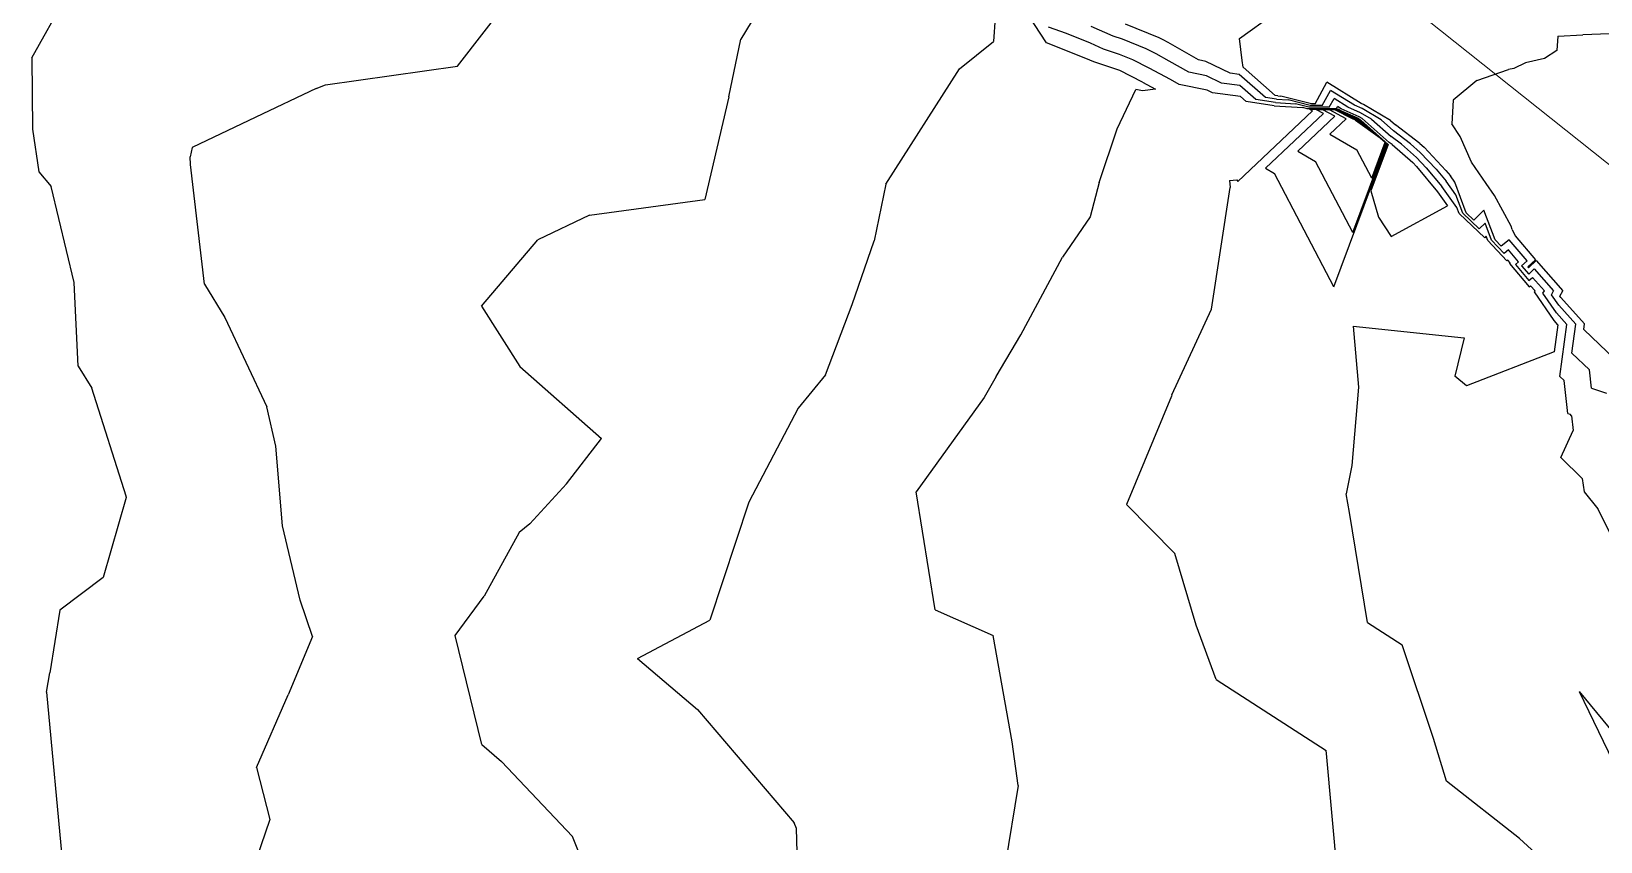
# Model space of a CAD drawing. Header units: metres. Extents: x -1120501 to 1198934, y -4928884 to 66998.
# Drawn here: x -1141.6 to -935.7, y -219.9 to -113.6 of the extents above; entities that cross this region are included whole.
import ezdxf

# ---------------------------------------------------------------- set-up
doc = ezdxf.new("R2010")
doc.units = ezdxf.units.M
doc.layers.add('CL', color=5, linetype='Continuous')
doc.layers.add('SURF2CONTOURS', color=7, linetype='Continuous', lineweight=0)

msp = doc.modelspace()

# ---------------------------------------------------------------- linework, layer by layer
at = {"color": 7, "lineweight": 0}
msp.add_circle((-684.64, 190.5), 66807.04, dxfattribs=at)
at = {"layer": 'CL', "linetype": 'Continuous', "lineweight": 0}
msp.add_lwpolyline([(-1067.58, 367.8), (-1082.93, 319.26), (-1104.11, 221.68), (-1108.39, 149.1), (-1119.85, 75.24), (-1093.53, -4.65), (-914.22, -147.32), (-825.87, -265.54), (-744.42, -314.86), (-442.72, -367.63), (-277.08, -412.37), (-43.5, -540.29), (86.31, -636.55), (247.28, -699.7), (413.51, -706.37), (555.05, -769.61), (597.29, -868.97), (635.37, -929.41), (778.63, -1023.65), (803.38, -1108.38), (824.32, -1155.97), (872.87, -1163.59)], dxfattribs=at)
at = {"layer": 'SURF2CONTOURS', "color": 2, "linetype": 'Continuous', "lineweight": -3}
for p, q in [((-1141.52, -117.07, 259.5), (-1132.8, -101.49, 259.5)), ((-1042.95, -105.45, 258.5), (-1048.49, -114.63, 258.5)), ((-1008.41, -115.14, 257.5), (-1011.56, -110.31, 257.5)), ((-999.66, -114.26, 256.5), (-1002.54, -112.98, 256.5)), ((-983.08, -114.54, 255.5), (-978.58, -111.33, 255.5)), ((-1050.1, -122.21, 258.5), (-1048.49, -114.63, 258.5)), ((-1007.39, -115.5, 257.5), (-1008.41, -115.14, 257.5)), ((-998.45, -114.66, 256.5), (-999.66, -114.26, 256.5)), ((-995.36, -115.91, 256.5), (-998.45, -114.66, 256.5)), ((-982.75, -117.45, 255.5), (-983.08, -114.54, 255.5)), ((-1141.52, -117.07, 259.5), (-1141.43, -126.46, 259.5)), ((-1002.75, -117.39, 257.5), (-1007.39, -115.5, 257.5)), ((-994.03, -116.58, 256.5), (-995.36, -115.91, 256.5)), ((-992.32, -117.51, 256.5), (-994.03, -116.58, 256.5)), ((-1002.2, -117.63, 257.5), (-1002.75, -117.39, 257.5)), ((-999.21, -118.61, 257.5), (-1002.2, -117.63, 257.5)), ((-998.8, -118.77, 257.5), (-999.21, -118.61, 257.5)), ((-995.83, -120.28, 257.5), (-998.8, -118.77, 257.5)), ((-989.75, -118.97, 256.5), (-992.32, -117.51, 256.5)), ((-987.43, -119.46, 256.5), (-989.75, -118.97, 256.5)), ((-982.62, -118.33, 255.5), (-982.75, -117.45, 255.5)), ((-982.62, -118.33, 255.5), (-978.44, -122.03, 255.5)), ((-999.13, -126.41, 257.5), (-996.7, -121.23, 257.5)), ((-995.81, -121.41, 257.5), (-996.7, -121.23, 257.5)), ((-995.83, -120.28, 257.5), (-994.13, -121.19, 257.5)), ((-994.13, -121.19, 257.5), (-995.81, -121.41, 257.5)), ((-985.47, -120.4, 256.5), (-987.43, -119.46, 256.5)), ((-983.04, -120.71, 256.5), (-985.47, -120.4, 256.5)), ((-980.95, -122.56, 256.5), (-983.04, -120.71, 256.5)), ((-973.17, -123.1, 255.5), (-971.65, -120.29, 255.5)), ((-967.15, -123.07, 255.5), (-971.65, -120.29, 255.5)), ((-1050.1, -122.21, 258.5), (-1053.25, -135.69, 258.5)), ((-978.39, -122.95, 256.5), (-980.95, -122.56, 256.5)), ((-978.06, -122.09, 255.5), (-978.44, -122.03, 255.5)), ((-978.39, -122.95, 256.5), (-975.77, -123.11, 256.5)), ((-978.06, -122.09, 255.5), (-977.68, -122.11, 255.5)), ((-973.65, -123.1, 255.5), (-977.68, -122.11, 255.5)), ((-974.02, -123.54, 256.5), (-975.77, -123.11, 256.5)), ((-973.17, -123.1, 255.5), (-973.65, -123.1, 255.5)), ((-971.32, -123.55, 256.5), (-970.7, -122.42, 256.5)), ((-968.88, -123.54, 256.5), (-970.7, -122.42, 256.5)), ((-966.84, -123.2, 255.5), (-967.15, -123.07, 255.5)), ((-963.3, -125.31, 255.5), (-966.84, -123.2, 255.5)), ((-979.67, -131.57, 256.5), (-972.07, -124.39, 256.5)), ((-971.32, -123.55, 256.5), (-974.02, -123.54, 256.5)), ((-970.28, -123.89, 256.5), (-973.01, -123.9, 256.5)), ((-972.07, -124.39, 256.5), (-973.01, -123.9, 256.5)), ((-970.61, -123.92, 255.5), (-971.31, -123.93, 255.5)), ((-969.13, -125.07, 255.5), (-971.31, -123.93, 255.5)), ((-971.25, -127.08, 255.5), (-969.13, -125.07, 255.5)), ((-968.38, -125.06, 255.5), (-970.61, -123.92, 255.5)), ((-969.38, -124.35, 256.5), (-970.28, -123.89, 256.5)), ((-967.64, -125.12, 256.5), (-969.38, -124.35, 256.5)), ((-967.21, -124.28, 256.5), (-968.88, -123.54, 256.5)), ((-967.89, -125.28, 255.5), (-968.38, -125.06, 255.5)), ((-967.89, -125.28, 255.5), (-964.66, -127.59, 255.5)), ((-967.64, -125.12, 256.5), (-966.33, -126.05, 256.5)), ((-965.78, -125.13, 256.5), (-967.21, -124.28, 256.5)), ((-965.78, -125.13, 256.5), (-963.19, -127.41, 256.5)), ((-963.3, -125.31, 255.5), (-962.65, -125.88, 255.5)), ((-1141.43, -126.46, 259.5), (-1140.56, -132.05, 259.5)), ((-1001.52, -133.46, 257.5), (-999.13, -126.41, 257.5)), ((-971.25, -127.08, 255.5), (-967.72, -129.15, 255.5)), ((-966.33, -126.05, 256.5), (-963.74, -128.36, 256.5)), ((-964.66, -127.59, 255.5), (-964.01, -128.17, 255.5)), ((-961.87, -128.42, 256.5), (-963.19, -127.41, 256.5)), ((-959.46, -128.33, 255.5), (-962.65, -125.88, 255.5)), ((-970.72, -147.13, 256.5), (-963.74, -128.36, 256.5)), ((-965.76, -132.89, 255.5), (-967.72, -129.15, 255.5)), ((-965.76, -132.89, 255.5), (-964.01, -128.17, 255.5)), ((-961.87, -128.42, 256.5), (-959.88, -130.15, 256.5)), ((-959.46, -128.33, 255.5), (-958.9, -128.82, 255.5)), ((-956.02, -131.86, 255.5), (-958.9, -128.82, 255.5)), ((-979.67, -131.57, 256.5), (-978.52, -132.25, 256.5)), ((-958.6, -131.51, 256.5), (-959.88, -130.15, 256.5)), ((-958.6, -131.51, 256.5), (-956.56, -133.96, 256.5)), ((-1140.56, -132.05, 259.5), (-1138.98, -133.97, 259.5)), ((-1001.52, -133.46, 257.5), (-1002.69, -137.95, 257.5)), ((-970.72, -147.13, 256.5), (-978.52, -132.25, 256.5)), ((-956.02, -131.86, 255.5), (-955.42, -132.58, 255.5)), ((-954.85, -133.38, 255.5), (-955.42, -132.58, 255.5)), ((-953.36, -137.43, 255.5), (-954.85, -133.38, 255.5)), ((-1135.93, -146.57, 259.5), (-1138.98, -133.97, 259.5)), ((-1068.36, -137.71, 258.5), (-1053.25, -135.69, 258.5)), ((-954.59, -136.7, 256.5), (-956.56, -133.96, 256.5)), ((-1068.36, -137.71, 258.5), (-1075.13, -140.95, 258.5)), ((-954.29, -137.52, 256.5), (-954.59, -136.7, 256.5)), ((-950.94, -140.68, 256.5), (-954.29, -137.52, 256.5)), ((-952.37, -138.36, 255.5), (-953.36, -137.43, 255.5)), ((-951.05, -137.08, 255.5), (-952.37, -138.36, 255.5)), ((-949.55, -140.96, 255.5), (-951.05, -137.08, 255.5)), ((-1002.69, -137.95, 257.5), (-1006.3, -143.23, 257.5)), ((-1082.52, -149.67, 258.5), (-1075.13, -140.95, 258.5)), ((-950.74, -140.49, 256.5), (-950.94, -140.68, 256.5)), ((-950.52, -141.06, 256.5), (-950.74, -140.49, 256.5)), ((-948.05, -143.73, 256.5), (-950.52, -141.06, 256.5)), ((-948.78, -141.79, 255.5), (-949.55, -140.96, 255.5)), ((-947.72, -140.96, 255.5), (-948.78, -141.79, 255.5)), ((-945.39, -143.72, 255.5), (-947.72, -140.96, 255.5)), ((-1011.78, -153.4, 257.5), (-1006.3, -143.23, 257.5)), ((-947.91, -143.62, 256.5), (-948.05, -143.73, 256.5)), ((-947.61, -143.98, 256.5), (-947.91, -143.62, 256.5)), ((-947.7, -144.06, 256.5), (-947.61, -143.98, 256.5)), ((-947.7, -144.06, 256.5), (-945.11, -147.14, 256.5)), ((-946.1, -144.37, 255.5), (-945.39, -143.72, 255.5)), ((-946.1, -144.37, 255.5), (-945.17, -145.46, 255.5)), ((-945.17, -145.46, 255.5), (-944.45, -144.78, 255.5)), ((-944.45, -144.78, 255.5), (-941.9, -147.64, 255.5)), ((-1135.42, -157.52, 259.5), (-1135.93, -146.57, 259.5)), ((-945.11, -147.14, 256.5), (-944.94, -146.98, 256.5)), ((-944.94, -146.98, 256.5), (-944.34, -147.65, 256.5)), ((-944.41, -147.77, 256.5), (-944.34, -147.65, 256.5)), ((-941.83, -151.55, 256.5), (-944.41, -147.77, 256.5)), ((-942.18, -148.16, 255.5), (-941.9, -147.64, 255.5)), ((-941.24, -149.54, 255.5), (-942.18, -148.16, 255.5)), ((-1082.52, -149.67, 258.5), (-1077.49, -157.59, 258.5)), ((-939.01, -152.02, 255.5), (-941.24, -149.54, 255.5)), ((-968.19, -152.28, 256.5), (-953.65, -153.83, 256.5)), ((-968.19, -152.28, 256.5), (-967.49, -160.27, 256.5)), ((-941.34, -152.09, 256.5), (-941.83, -151.55, 256.5)), ((-941.34, -152.09, 256.5), (-941.81, -155.64, 256.5)), ((-939.51, -155.82, 255.5), (-939.01, -152.02, 255.5)), ((-1015.01, -158.88, 257.5), (-1011.78, -153.4, 257.5)), ((-953.65, -153.83, 256.5), (-954.85, -158.86, 256.5)), ((-941.81, -155.64, 256.5), (-953.35, -160.12, 256.5)), ((-937.18, -158.01, 255.5), (-939.51, -155.82, 255.5)), ((-1135.42, -157.52, 259.5), (-1133.62, -160.42, 259.5)), ((-1077.49, -157.59, 258.5), (-1066.79, -167, 258.5)), ((-936.92, -160.4, 255.5), (-937.18, -158.01, 255.5)), ((-1129.14, -174.59, 259.5), (-1133.62, -160.42, 259.5)), ((-1015.01, -158.88, 257.5), (-1016.59, -161.66, 257.5)), ((-967.49, -160.27, 256.5), (-968.38, -170.57, 256.5)), ((-953.35, -160.12, 256.5), (-954.85, -158.86, 256.5)), ((-936.92, -160.4, 255.5), (-934.98, -161.05, 255.5)), ((-1016.59, -161.66, 257.5), (-1025.49, -174, 257.5)), ((-1071.39, -172.98, 258.5), (-1066.79, -167, 258.5)), ((-968.38, -170.57, 256.5), (-969.12, -174.28, 256.5)), ((-1129.13, -174.74, 259.5), (-1132.15, -185.24, 259.5)), ((-1129.12, -174.68, 259.5), (-1129.14, -174.59, 259.5)), ((-1129.12, -174.68, 259.5), (-1129.13, -174.74, 259.5)), ((-1076.17, -178.22, 258.5), (-1071.39, -172.98, 258.5)), ((-1023.01, -189.48, 257.5), (-1025.49, -174, 257.5)), ((-968.69, -176.73, 256.5), (-969.12, -174.28, 256.5)), ((-966.33, -191.14, 256.5), (-968.69, -176.73, 256.5)), ((-1076.17, -178.22, 258.5), (-1077.6, -179.34, 258.5)), ((-1077.6, -179.34, 258.5), (-1082.19, -187.69, 258.5)), ((-1132.15, -185.24, 259.5), (-1137.82, -189.55, 259.5)), ((-1085.96, -192.87, 258.5), (-1082.19, -187.69, 258.5)), ((-1137.82, -189.55, 259.5), (-1139.13, -197.75, 259.5)), ((-1023.01, -189.48, 257.5), (-1015.41, -192.87, 257.5)), ((-966.33, -191.14, 256.5), (-961.76, -194.06, 256.5)), ((-1082.48, -207.15, 258.5), (-1085.96, -192.87, 258.5)), ((-1012.9, -206.8, 257.5), (-1015.41, -192.87, 257.5)), ((-957.66, -206.38, 256.5), (-961.76, -194.06, 256.5)), ((-1139.59, -200.28, 259.5), (-1139.13, -197.75, 259.5)), ((-1139.59, -200.28, 259.5), (-1137.42, -223.18, 259.5)), ((-1082.48, -207.15, 258.5), (-1079.91, -209.38, 258.5)), ((-1012.12, -212.51, 257.5), (-1012.9, -206.8, 257.5)), ((-955.97, -211.98, 256.5), (-957.66, -206.38, 256.5)), ((-1079.91, -209.38, 258.5), (-1070.59, -219.22, 258.5)), ((-946.36, -219.48, 256.5), (-955.97, -211.98, 256.5)), ((-1012.12, -212.51, 257.5), (-1013.82, -222.95, 257.5)), ((-1067.78, -226.25, 258.5), (-1070.59, -219.22, 258.5)), ((-944.26, -221.4, 256.5), (-946.36, -219.48, 256.5))]:
    msp.add_line(p, q, dxfattribs=at)
at = {"layer": 'SURF2CONTOURS', "color": 4, "linetype": 'Continuous', "lineweight": -3}
for p, q in [((-1085.67, -118.19, 259), (-1073.6, -102.57, 259)), ((-1015.16, -111.81, 258), (-1015.35, -114.93, 258)), ((-1005.79, -113.9, 257), (-1008.16, -113.07, 257)), ((-993.64, -114.48, 256), (-998.07, -112.68, 256)), ((-1019.82, -118.55, 258), (-1015.35, -114.93, 258)), ((-1002.64, -115.18, 257), (-1005.79, -113.9, 257)), ((-1000.93, -115.95, 257), (-1002.64, -115.18, 257)), ((-993.13, -114.74, 256), (-993.64, -114.48, 256)), ((-992.47, -115.09, 256), (-993.13, -114.74, 256)), ((-988.49, -117.37, 256), (-992.47, -115.09, 256)), ((-941.33, -114.25, 255), (-941.46, -116.14, 255)), ((-941.33, -114.25, 255), (-938.07, -114.09, 255)), ((-934.58, -113.96, 255), (-938.07, -114.09, 255)), ((-998.83, -116.63, 257), (-1000.93, -115.95, 257)), ((-997.08, -117.34, 257), (-998.83, -116.63, 257)), ((-943.08, -117.18, 255), (-945.6, -117.75, 255)), ((-941.46, -116.14, 255), (-943.08, -117.18, 255)), ((-1103, -120.63, 259), (-1085.67, -118.19, 259)), ((-1029.47, -133.65, 258), (-1019.82, -118.55, 258)), ((-994.93, -118.43, 257), (-997.08, -117.34, 257)), ((-992.16, -119.92, 257), (-994.93, -118.43, 257)), ((-987.52, -117.57, 256), (-988.49, -117.37, 256)), ((-984.32, -119.1, 256), (-987.52, -117.57, 256)), ((-983.13, -119.26, 256), (-984.32, -119.1, 256)), ((-979.69, -122.3, 256), (-983.13, -119.26, 256)), ((-951.99, -120.06, 255), (-947.81, -118.62, 255)), ((-947.14, -118.49, 255), (-947.81, -118.62, 255)), ((-945.6, -117.75, 255), (-947.14, -118.49, 255)), ((-1104.22, -121.13, 259), (-1112.14, -124.86, 259)), ((-1104.22, -121.13, 259), (-1103, -120.63, 259)), ((-991.01, -120.58, 257), (-992.16, -119.92, 257)), ((-987.34, -121.35, 257), (-991.01, -120.58, 257)), ((-986.63, -121.69, 257), (-987.34, -121.35, 257)), ((-972.24, -123.33, 256), (-971.18, -121.36, 256)), ((-968.02, -123.3, 256), (-971.18, -121.36, 256)), ((-951.99, -120.06, 255), (-955.09, -122.66, 255)), ((-982.96, -122.17, 257), (-986.63, -121.69, 257)), ((-982.21, -122.83, 257), (-982.96, -122.17, 257)), ((-978.56, -123.38, 257), (-982.21, -122.83, 257)), ((-978.23, -122.52, 256), (-979.69, -122.3, 256)), ((-978.56, -123.38, 257), (-974.81, -123.61, 257)), ((-978.23, -122.52, 256), (-976.72, -122.61, 256)), ((-973.84, -123.32, 256), (-976.72, -122.61, 256)), ((-972.24, -123.33, 256), (-973.84, -123.32, 256)), ((-970.39, -123.78, 257), (-970.23, -123.48, 257)), ((-969.75, -123.78, 257), (-970.23, -123.48, 257)), ((-967.03, -123.74, 256), (-968.02, -123.3, 256)), ((-955.09, -122.66, 255), (-955.24, -125.75, 255)), ((-1112.14, -124.86, 259), (-1120.46, -128.87, 259)), ((-973.54, -124.05, 257), (-983.33, -133.3, 257)), ((-975.46, -129.33, 256), (-970.6, -124.73, 256)), ((-974.21, -123.76, 257), (-974.81, -123.61, 257)), ((-970.39, -123.78, 257), (-974.21, -123.76, 257)), ((-970.12, -123.87, 257), (-973.86, -123.88, 257)), ((-973.54, -124.05, 257), (-973.86, -123.88, 257)), ((-970.45, -123.91, 256), (-972.16, -123.91, 256)), ((-970.6, -124.73, 256), (-972.16, -123.91, 256)), ((-968.88, -124.71, 256), (-970.45, -123.91, 256)), ((-969.88, -123.99, 257), (-970.12, -123.87, 257)), ((-967.51, -125.04, 257), (-969.88, -123.99, 257)), ((-967.4, -124.82, 257), (-969.75, -123.78, 257)), ((-967.76, -125.2, 256), (-968.88, -124.71, 256)), ((-967.76, -125.2, 256), (-965.5, -126.82, 256)), ((-967.51, -125.04, 257), (-967.17, -125.28, 257)), ((-967.03, -125.04, 257), (-967.4, -124.82, 257)), ((-967.17, -125.28, 257), (-963.61, -128.45, 257)), ((-964.54, -125.22, 256), (-967.03, -123.74, 256)), ((-967.03, -125.04, 257), (-963.45, -128.18, 257)), ((-964.54, -125.22, 256), (-962.92, -126.65, 256)), ((-965.5, -126.82, 256), (-963.88, -128.26, 256)), ((-960.67, -128.38, 256), (-962.92, -126.65, 256)), ((-954.18, -127.4, 255), (-955.24, -125.75, 255)), ((-952.66, -130.76, 255), (-954.18, -127.4, 255)), ((-1120.46, -128.87, 259), (-1120.75, -130.07, 259)), ((-975.46, -129.33, 256), (-973.12, -130.7, 256)), ((-968.24, -140.01, 256), (-963.88, -128.26, 256)), ((-963.61, -128.45, 257), (-965.87, -134.52, 257)), ((-963.08, -128.47, 257), (-963.45, -128.18, 257)), ((-963.08, -128.47, 257), (-960.37, -130.82, 257)), ((-960.67, -128.38, 256), (-959.39, -129.49, 256)), ((-957.31, -131.68, 256), (-959.39, -129.49, 256)), ((-1120.71, -131.09, 259), (-1120.75, -130.07, 259)), ((-1118.85, -146.78, 259), (-1120.71, -131.09, 259)), ((-968.24, -140.01, 256), (-973.12, -130.7, 256)), ((-959.89, -131.33, 257), (-960.37, -130.82, 257)), ((-959.89, -131.33, 257), (-957.12, -134.65, 257)), ((-957.31, -131.68, 256), (-955.99, -133.27, 256)), ((-950.74, -133.58, 255), (-952.66, -130.76, 255)), ((-1029.47, -133.65, 258), (-1031.03, -141.07, 258)), ((-984.43, -133.19, 257), (-983.44, -133.09, 257)), ((-984.43, -133.19, 257), (-984.32, -134.1, 257)), ((-983.44, -133.09, 257), (-983.33, -133.3, 257)), ((-954.72, -135.04, 256), (-955.99, -133.27, 256)), ((-949.65, -135.13, 255), (-950.74, -133.58, 255)), ((-986.78, -150.04, 257), (-984.32, -134.1, 257)), ((-965.87, -134.52, 257), (-964.86, -138, 257)), ((-957.12, -134.65, 257), (-955.81, -136.49, 257)), ((-953.83, -137.48, 256), (-954.72, -135.04, 256)), ((-947.45, -139.16, 255), (-949.65, -135.13, 255)), ((-963.21, -140.54, 257), (-955.81, -136.49, 257)), ((-951.66, -139.52, 256), (-953.83, -137.48, 256)), ((-964.86, -138, 257), (-963.21, -140.54, 257)), ((-950.9, -138.79, 256), (-951.66, -139.52, 256)), ((-950.04, -141.01, 256), (-950.9, -138.79, 256)), ((-947.34, -139.59, 255), (-947.45, -139.16, 255)), ((-947.34, -139.59, 255), (-946.93, -140.44, 255)), ((-1033.89, -149.44, 258), (-1031.03, -141.07, 258)), ((-948.41, -142.76, 256), (-950.04, -141.01, 256)), ((-946.93, -140.44, 255), (-944.28, -143.59, 255)), ((-947.81, -142.29, 256), (-948.41, -142.76, 256)), ((-946.5, -143.85, 256), (-947.81, -142.29, 256)), ((-946.9, -144.21, 256), (-946.5, -143.85, 256)), ((-945.29, -144.52, 255), (-944.28, -143.59, 255)), ((-945.2, -144.62, 255), (-944.2, -143.68, 255)), ((-944.2, -143.68, 255), (-940.69, -147.64, 255)), ((-946.9, -144.21, 256), (-945.14, -146.3, 256)), ((-945.29, -144.52, 255), (-945.2, -144.62, 255)), ((-945.14, -146.3, 256), (-944.69, -145.88, 256)), ((-944.69, -145.88, 256), (-943.12, -147.65, 256)), ((-1118.85, -146.78, 259), (-1116.17, -151.14, 259)), ((-943.3, -147.97, 256), (-943.12, -147.65, 256)), ((-941.54, -150.55, 256), (-943.3, -147.97, 256)), ((-941.07, -148.35, 255), (-940.69, -147.64, 255)), ((-1037.41, -158.67, 258), (-1033.89, -149.44, 258)), ((-991.97, -161.3, 257), (-986.78, -150.04, 257)), ((-940.94, -148.54, 255), (-941.07, -148.35, 255)), ((-937.84, -151.99, 255), (-940.94, -148.54, 255)), ((-1116.17, -151.14, 259), (-1110.69, -162.88, 259)), ((-940.18, -152.06, 256), (-941.54, -150.55, 256)), ((-941.08, -158.89, 256), (-940.18, -152.06, 256)), ((-937.94, -152.74, 255), (-937.84, -151.99, 255)), ((-933.86, -156.59, 255), (-937.94, -152.74, 255)), ((-1037.41, -158.67, 258), (-1040.98, -163.02, 258)), ((-940.51, -159.43, 256), (-941.08, -158.89, 256)), ((-940.03, -163.72, 256), (-940.51, -159.43, 256)), ((-992.01, -161.47, 257), (-997.94, -175.66, 257)), ((-991.97, -161.3, 257), (-992.01, -161.47, 257)), ((-1109.49, -168, 259), (-1110.69, -162.88, 259)), ((-1040.98, -163.02, 258), (-1047.47, -175.38, 258)), ((-940.03, -163.72, 256), (-939.73, -163.82, 256)), ((-939.57, -164.06, 256), (-939.73, -163.82, 256)), ((-939.57, -164.06, 256), (-939.33, -165.98, 256)), ((-940.94, -169.51, 256), (-939.33, -165.98, 256)), ((-1108.63, -178.46, 259), (-1109.49, -168, 259)), ((-940.94, -169.51, 256), (-938.16, -172.26, 256)), ((-938.16, -172.26, 256), (-937.91, -174.03, 256)), ((-937.91, -174.03, 256), (-936.09, -176.24, 256)), ((-1047.47, -175.38, 258), (-1052.56, -190.85, 258)), ((-997.94, -175.66, 257), (-991.59, -182.11, 257)), ((-932.5, -183.36, 256), (-936.09, -176.24, 256)), ((-1106.29, -188.22, 259), (-1108.63, -178.46, 259)), ((-988.8, -191.51, 257), (-991.59, -182.11, 257)), ((-1104.67, -192.99, 259), (-1106.29, -188.22, 259)), ((-1062.07, -195.88, 258), (-1052.56, -190.85, 258)), ((-1104.67, -192.99, 259), (-1107.9, -200.65, 259)), ((-986.17, -198.61, 257), (-988.8, -191.51, 257)), ((-1062.07, -195.88, 258), (-1054.21, -202.57, 258)), ((-986.17, -198.61, 257), (-971.74, -207.93, 257)), ((-1112.02, -210.15, 259), (-1107.9, -200.65, 259)), ((-938.57, -200.21, 256), (-931.75, -208.47, 256)), ((-938.57, -200.21, 256), (-934.13, -209.33, 256)), ((-1054.21, -202.57, 258), (-1041.51, -217.41, 258)), ((-971.7, -208.33, 257), (-971.74, -207.93, 257)), ((-970.27, -224.31, 257), (-971.7, -208.33, 257)), ((-1112.02, -210.15, 259), (-1110.27, -217, 259)), ((-1110.27, -217, 259), (-1112.61, -223.77, 259)), ((-1041.22, -218.18, 258), (-1041.51, -217.41, 258)), ((-1040.82, -232.26, 258), (-1041.22, -218.18, 258))]:
    msp.add_line(p, q, dxfattribs=at)

doc.saveas('drawing.dxf')
